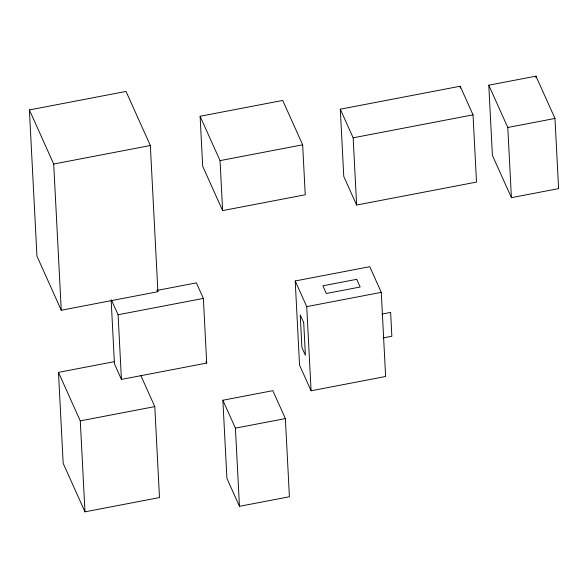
<?xml version="1.0" encoding="UTF-8"?>
<svg xmlns="http://www.w3.org/2000/svg" width="588" height="588" viewBox="0 0 588 588"><rect width="100%" height="100%" fill="white"/><g stroke="black" fill="none" stroke-linecap="round" stroke-linejoin="round"><path stroke-width="0.88" d="M29.4 109.934L126.038 91.427L150.344 145.515L157.893 291.721L61.255 310.229L36.948 256.14L29.4 109.934L53.706 164.03L61.255 310.229M200.104 116.262L282.718 100.438L302.658 144.81L305.238 194.775L222.624 210.6L202.684 166.235L200.104 116.262L220.044 160.627L222.624 210.6M53.706 164.03L150.344 145.515M340.29 109.199L460.176 86.238L473.031 114.844L476.508 182.082L356.622 205.043L343.767 176.437L340.29 109.199L353.153 137.812L356.622 205.043M488.782 85.201L535.969 76.168L554.976 118.453L558.6 188.623L511.413 197.664L492.406 155.379L488.782 85.201L507.789 127.486L511.413 197.664M220.044 160.627L302.658 144.81M353.153 137.812L473.031 114.844M507.789 127.486L554.976 118.453M156.893 290.435L196.385 282.872L203.367 298.41L206.704 363.075L121.429 379.407L114.454 363.869L111.161 300.115M111.477 300.02L118.092 314.742L203.367 298.41M295.205 280.976L369.749 266.702L381.274 292.354L385.618 376.496L311.081 390.777L299.557 365.126L295.205 280.976L306.738 306.627L311.081 390.777M306.738 306.627L381.274 292.354M140.885 375.659L154.791 406.602L159.488 497.566L84.973 511.832L63.173 463.329L58.477 372.366L114.138 361.701M381.935 314.08L390.63 312.412L391.858 336.226L383.163 337.887M58.477 372.366L80.277 420.876L154.791 406.602M222.874 400.237L272.832 390.667L285.371 418.582L289.414 496.757L239.456 506.319L226.917 478.411L222.874 400.237L235.421 428.152L239.456 506.319M235.421 428.152L285.371 418.582M205.969 361.436L206.704 363.075M157.15 290.053L157.893 291.721M535.969 76.168L536.065 77.983M460.176 86.238L460.272 88.06M118.092 314.742L121.429 379.407M80.277 420.876L84.973 511.832M356.695 279.329L322.893 285.805L326.347 293.493L360.15 287.017L356.695 279.329M303.717 322.665L300.233 314.911L301.916 347.53L305.4 355.284L303.717 322.665"/></g></svg>
